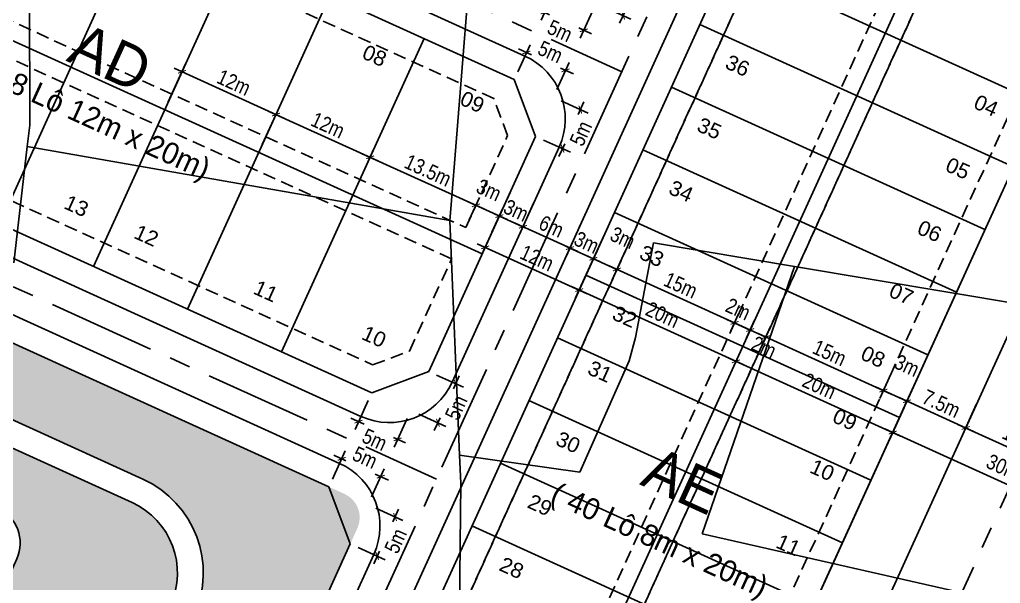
# Model space of a CAD drawing. Extents: x 597165 to 598689, y 1181586 to 1183364.
# Drawn here: x 597571.5 to 597685.4, y 1182983.7 to 1183049.2 of the extents above; entities that cross this region are included whole.
import ezdxf
from ezdxf.enums import TextEntityAlignment as Align

# ---------------------------------------------------------------- set-up
doc = ezdxf.new("R2010")
doc.units = 0
doc.header["$MEASUREMENT"] = 0
doc.linetypes.add('CENTER', pattern=[2, 1.25, -0.25, 0.25, -0.25])
doc.linetypes.add('DASHED', pattern=[0.75, 0.5, -0.25])
doc.layers.get('0').update_dxf_attribs({"linetype": 'CONTINUOUS'})
doc.layers.get('DEFPOINTS').update_dxf_attribs({"color": 8, "linetype": 'CONTINUOUS'})
for name, color, linetype in [('CGXD', 3, 'CONTINUOUS'), ('DIM-T', 7, 'CONTINUOUS'), ('DTEXT', 7, 'CONTINUOUS'), ('DTEXT-TENLO', 4, 'CONTINUOUS'), ('HA-CAY-XANH-KO', 3, 'CONTINUOUS'), ('NEN-HT', 8, 'CONTINUOUS'), ('NET-02', 2, 'CONTINUOUS'), ('NET-LENGOAI', 4, 'CONTINUOUS'), ('NET-LETRONG', 5, 'CONTINUOUS'), ('NET-PLO', 2, 'CONTINUOUS'), ('NET-TIM', 2, 'CENTER'), ('TEXT-SOLO', 7, 'CONTINUOUS')]:
    doc.layers.add(name, color=color, linetype=linetype)
doc.styles.add('AVO', font='VHELVEN.TTF')
doc.styles.add('VHEL-C-R', font='VHELVCN.TTF')
doc.styles.add('VHEL-R', font='VHELVEN.TTF')
doc.styles.add('VTIMES-R', font='VAPTIMN.TTF')
doc.dimstyles.new('TL1000', dxfattribs={"dimscale": 0, "dimtxt": 2, "dimasz": 0.7, "dimexe": 1, "dimexo": 1, "dimgap": 0.5, "dimtad": 1, "dimdec": 1, "dimzin": 12, "dimtxsty": 'VHEL-C-R', "dimblk1": 'ARCHTICK', "dimblk2": 'ARCHTICK', "dimsah": 1, "dimcen": -0.09, "dimdle": 1, "dimclrd": 256, "dimclre": 256, "dimclrt": 256, "dimazin": 3, "dimtfac": 0.005, "dimtdec": 1, "dimtix": 1, "dimtmove": 0, "dimatfit": 3, "dimtolj": 1, "dimtzin": 0})

# ---------------------------------------------------------------- blocks, each defined once
blk = doc.blocks.new('_ARCHTICK')
at = {"color": 0, "linetype": 'BYBLOCK', "const_width": 0.15}
blk.add_lwpolyline([(-0.5, -0.5), (0.5, 0.5)], dxfattribs=at)
blk = doc.blocks.new('*D996')
at = {"linetype": 'BYBLOCK'}
for p, q in [((597588.74, 1183039.63), (597590.74, 1183044.04)), ((597589.42, 1183043.54), (597602.16, 1183037.75)), ((597599.66, 1183034.66), (597601.67, 1183039.07))]:
    blk.add_line(p, q, dxfattribs=at)
at = {"layer": 'DEFPOINTS', "color": 0, "linetype": 'BYBLOCK'}
for p in [(597588.32, 1183038.72), (597601.25, 1183038.16), (597599.25, 1183033.75)]:
    blk.add_point(p, dxfattribs=at)
at = {"linetype": 'BYBLOCK', "xscale": 0.7, "yscale": 0.7, "zscale": 0.7}
for p, rotation in [((597590.33, 1183043.13), 155.5524836852323), ((597601.25, 1183038.16), 335.5524836852323)]:
    blk.add_blockref('_ARCHTICK', p, dxfattribs=dict(at, rotation=rotation))
at = {"linetype": 'BYBLOCK', "insert": (597596.36, 1183041.89), "char_height": 1.75, "attachment_point": 5, "rotation": 335.5525, "style": 'VHEL-C-R'}
blk.add_mtext('\\A1;12m', dxfattribs=at)
blk = doc.blocks.new('*D995')
at = {"linetype": 'BYBLOCK'}
for p, q in [((597611.27, 1183033.61), (597625.38, 1183027.19)), ((597611.41, 1183031.51), (597612.59, 1183034.1)), ((597623.7, 1183025.93), (597624.88, 1183028.52))]:
    blk.add_line(p, q, dxfattribs=at)
at = {"layer": 'DEFPOINTS', "color": 0, "linetype": 'BYBLOCK'}
for p in [(597611, 1183030.6), (597624.47, 1183027.61), (597623.29, 1183025.02)]:
    blk.add_point(p, dxfattribs=at)
at = {"linetype": 'BYBLOCK', "xscale": 0.7, "yscale": 0.7, "zscale": 0.7}
for p, rotation in [((597612.18, 1183033.19), 155.5524836852323), ((597624.47, 1183027.61), 335.5524836852323)]:
    blk.add_blockref('_ARCHTICK', p, dxfattribs=dict(at, rotation=rotation))
at = {"linetype": 'BYBLOCK', "insert": (597618.9, 1183031.67), "char_height": 1.75, "attachment_point": 5, "rotation": 335.5525, "style": 'VHEL-C-R'}
blk.add_mtext('\\A1;13.5m', dxfattribs=at)
blk = doc.blocks.new('*D994')
at = {"linetype": 'BYBLOCK'}
for p, q in [((597623.56, 1183028.02), (597628.11, 1183025.95)), ((597623.7, 1183025.93), (597624.88, 1183028.52)), ((597626.34, 1183024.48), (597627.61, 1183027.27))]:
    blk.add_line(p, q, dxfattribs=at)
at = {"layer": 'DEFPOINTS', "color": 0, "linetype": 'BYBLOCK'}
for p in [(597627.2, 1183026.36), (597623.29, 1183025.02), (597625.93, 1183023.57)]:
    blk.add_point(p, dxfattribs=at)
at = {"linetype": 'BYBLOCK', "xscale": 0.7, "yscale": 0.7, "zscale": 0.7}
for p, rotation in [((597624.47, 1183027.61), 155.5524836852323), ((597627.2, 1183026.36), 335.5524836852323)]:
    blk.add_blockref('_ARCHTICK', p, dxfattribs=dict(at, rotation=rotation))
at = {"linetype": 'BYBLOCK', "insert": (597625.98, 1183029.38), "char_height": 1.75, "attachment_point": 5, "rotation": 335.5525, "style": 'VHEL-C-R'}
blk.add_mtext('\\A1;3m', dxfattribs=at)
blk = doc.blocks.new('*D986')
at = {"linetype": 'BYBLOCK'}
for p, q in [((597638.54, 1183022.31), (597637.71, 1183020.49)), ((597637.21, 1183021.81), (597640.85, 1183020.16)), ((597641.27, 1183021.07), (597640.44, 1183019.25))]:
    blk.add_line(p, q, dxfattribs=at)
at = {"layer": 'DEFPOINTS', "color": 0, "linetype": 'BYBLOCK'}
for p in [(597638.95, 1183023.22), (597641.68, 1183021.98), (597640.85, 1183020.16)]:
    blk.add_point(p, dxfattribs=at)
at = {"linetype": 'BYBLOCK', "xscale": 0.7, "yscale": 0.7, "zscale": 0.7}
for p, rotation in [((597638.12, 1183021.4), 155.5524836806677), ((597640.85, 1183020.16), 335.5524836806677)]:
    blk.add_blockref('_ARCHTICK', p, dxfattribs=dict(at, rotation=rotation))
at = {"linetype": 'BYBLOCK', "insert": (597641.52, 1183023.83), "char_height": 1.75, "attachment_point": 5, "rotation": 335.5525, "style": 'VHEL-C-R'}
blk.add_mtext('\\A1;3m', dxfattribs=at)
blk = doc.blocks.new('*D985')
at = {"linetype": 'BYBLOCK'}
for p, q in [((597641.27, 1183021.07), (597640.44, 1183019.25)), ((597639.94, 1183020.57), (597655.42, 1183013.53)), ((597654.99, 1183015.01), (597654.09, 1183013.04))]:
    blk.add_line(p, q, dxfattribs=at)
at = {"layer": 'DEFPOINTS', "color": 0, "linetype": 'BYBLOCK'}
for p in [(597641.68, 1183021.98), (597655.41, 1183015.92), (597654.51, 1183013.95)]:
    blk.add_point(p, dxfattribs=at)
at = {"linetype": 'BYBLOCK', "xscale": 0.7, "yscale": 0.7, "zscale": 0.7}
for p, rotation in [((597640.85, 1183020.16), 155.5524836806677), ((597654.51, 1183013.95), 335.5524836806677)]:
    blk.add_blockref('_ARCHTICK', p, dxfattribs=dict(at, rotation=rotation))
at = {"linetype": 'BYBLOCK', "insert": (597648.26, 1183018.32), "char_height": 1.75, "attachment_point": 5, "rotation": 335.5525, "style": 'VHEL-C-R'}
blk.add_mtext('\\A1;15m', dxfattribs=at)
blk = doc.blocks.new('*D984')
at = {"linetype": 'BYBLOCK'}
for p, q in [((597653.6, 1183014.36), (597656.33, 1183013.12)), ((597654.99, 1183015.01), (597654.09, 1183013.04)), ((597656.84, 1183014.25), (597655.91, 1183012.21))]:
    blk.add_line(p, q, dxfattribs=at)
at = {"layer": 'DEFPOINTS', "color": 0, "linetype": 'BYBLOCK'}
for p in [(597655.41, 1183015.92), (597657.26, 1183015.16), (597656.33, 1183013.12)]:
    blk.add_point(p, dxfattribs=at)
at = {"linetype": 'BYBLOCK', "xscale": 0.7, "yscale": 0.7, "zscale": 0.7}
for p, rotation in [((597654.51, 1183013.95), 155.5524836806677), ((597656.33, 1183013.12), 335.5524836806677)]:
    blk.add_blockref('_ARCHTICK', p, dxfattribs=dict(at, rotation=rotation))
at = {"linetype": 'BYBLOCK', "insert": (597654.93, 1183015.56), "char_height": 1.75, "attachment_point": 5, "rotation": 335.5525, "style": 'VHEL-C-R'}
blk.add_mtext('\\A1;2m', dxfattribs=at)
blk = doc.blocks.new('*D983')
at = {"linetype": 'BYBLOCK'}
for p, q in [((597656.84, 1183014.25), (597655.91, 1183012.21)), ((597655.42, 1183013.53), (597658.15, 1183012.29)), ((597658.71, 1183013.53), (597657.74, 1183011.38))]:
    blk.add_line(p, q, dxfattribs=at)
at = {"layer": 'DEFPOINTS', "color": 0, "linetype": 'BYBLOCK'}
for p in [(597657.26, 1183015.16), (597659.13, 1183014.44), (597658.15, 1183012.29)]:
    blk.add_point(p, dxfattribs=at)
at = {"linetype": 'BYBLOCK', "xscale": 0.7, "yscale": 0.7, "zscale": 0.7}
for p, rotation in [((597656.33, 1183013.12), 155.5524836806677), ((597658.15, 1183012.29), 335.5524836806677)]:
    blk.add_blockref('_ARCHTICK', p, dxfattribs=dict(at, rotation=rotation))
at = {"linetype": 'BYBLOCK', "insert": (597657.93, 1183011.13), "char_height": 1.75, "attachment_point": 5, "rotation": 335.5525, "style": 'VHEL-C-R'}
blk.add_mtext('\\A1;2m', dxfattribs=at)
blk = doc.blocks.new('*D982')
at = {"linetype": 'BYBLOCK'}
for p, q in [((597658.71, 1183013.53), (597657.74, 1183011.38)), ((597657.24, 1183012.71), (597672.71, 1183005.67)), ((597672.67, 1183008), (597671.39, 1183005.17))]:
    blk.add_line(p, q, dxfattribs=at)
at = {"layer": 'DEFPOINTS', "color": 0, "linetype": 'BYBLOCK'}
for p in [(597659.13, 1183014.44), (597673.09, 1183008.91), (597671.8, 1183006.08)]:
    blk.add_point(p, dxfattribs=at)
at = {"linetype": 'BYBLOCK', "xscale": 0.7, "yscale": 0.7, "zscale": 0.7}
for p, rotation in [((597658.15, 1183012.29), 155.5524836806677), ((597671.8, 1183006.08), 335.5524836806677)]:
    blk.add_blockref('_ARCHTICK', p, dxfattribs=dict(at, rotation=rotation))
at = {"linetype": 'BYBLOCK', "insert": (597665.55, 1183010.46), "char_height": 1.75, "attachment_point": 5, "rotation": 335.5525, "style": 'VHEL-C-R'}
blk.add_mtext('\\A1;15m', dxfattribs=at)
blk = doc.blocks.new('*D981')
at = {"linetype": 'BYBLOCK'}
for p, q in [((597672.67, 1183008), (597671.39, 1183005.17)), ((597670.89, 1183006.5), (597674.54, 1183004.84)), ((597675.19, 1183006.29), (597674.12, 1183003.93))]:
    blk.add_line(p, q, dxfattribs=at)
at = {"layer": 'DEFPOINTS', "color": 0, "linetype": 'BYBLOCK'}
for p in [(597673.09, 1183008.91), (597675.61, 1183007.2), (597674.54, 1183004.84)]:
    blk.add_point(p, dxfattribs=at)
at = {"linetype": 'BYBLOCK', "xscale": 0.7, "yscale": 0.7, "zscale": 0.7}
for p, rotation in [((597671.8, 1183006.08), 155.5524836806677), ((597674.54, 1183004.84), 335.5524836806677)]:
    blk.add_blockref('_ARCHTICK', p, dxfattribs=dict(at, rotation=rotation))
at = {"linetype": 'BYBLOCK', "insert": (597674.54, 1183008.98), "char_height": 1.75, "attachment_point": 5, "rotation": 335.5525, "style": 'VHEL-C-R'}
blk.add_mtext('\\A1;3m', dxfattribs=at)
blk = doc.blocks.new('*D917')
at = {"linetype": 'BYBLOCK'}
for p, q in [((597574.06, 1183068.27), (597564.96, 1183048.24)), ((597571.98, 1183068.11), (597574.56, 1183066.94)), ((597563.71, 1183049.91), (597566.28, 1183048.74))]:
    blk.add_line(p, q, dxfattribs=at)
at = {"layer": 'DEFPOINTS', "color": 0, "linetype": 'BYBLOCK'}
for p in [(597571.07, 1183068.53), (597562.8, 1183050.32), (597565.37, 1183049.15)]:
    blk.add_point(p, dxfattribs=at)
at = {"linetype": 'BYBLOCK', "xscale": 0.7, "yscale": 0.7, "zscale": 0.7}
for p, rotation in [((597573.65, 1183067.36), 65.55248368674988), ((597565.37, 1183049.15), 245.5524836867499)]:
    blk.add_blockref('_ARCHTICK', p, dxfattribs=dict(at, rotation=rotation))
at = {"linetype": 'BYBLOCK', "insert": (597568.24, 1183058.83), "char_height": 1.75, "attachment_point": 5, "rotation": 65.5525, "style": 'VHEL-C-R'}
blk.add_mtext('\\A1;20m', dxfattribs=at)
blk = doc.blocks.new('*D912')
at = {"linetype": 'BYBLOCK'}
for p, q in [((597636.92, 1183018.75), (597636.05, 1183016.85)), ((597635.56, 1183018.17), (597655.58, 1183009.07)), ((597655.13, 1183010.47), (597654.26, 1183008.57))]:
    blk.add_line(p, q, dxfattribs=at)
at = {"layer": 'DEFPOINTS', "color": 0, "linetype": 'BYBLOCK'}
for p in [(597637.33, 1183019.66), (597655.54, 1183011.38), (597654.67, 1183009.48)]:
    blk.add_point(p, dxfattribs=at)
at = {"linetype": 'BYBLOCK', "xscale": 0.7, "yscale": 0.7, "zscale": 0.7}
for p, rotation in [((597636.47, 1183017.76), 155.5524836815152), ((597654.67, 1183009.48), 335.5524836815152)]:
    blk.add_blockref('_ARCHTICK', p, dxfattribs=dict(at, rotation=rotation))
at = {"linetype": 'BYBLOCK', "insert": (597646.15, 1183014.89), "char_height": 1.75, "attachment_point": 5, "rotation": 335.5525, "style": 'VHEL-C-R'}
blk.add_mtext('\\A1;20m', dxfattribs=at)
blk = doc.blocks.new('*D911')
at = {"linetype": 'BYBLOCK'}
for p, q in [((597653.76, 1183009.89), (597673.79, 1183000.79)), ((597655.13, 1183010.47), (597654.26, 1183008.57)), ((597674.2, 1183004.1), (597672.47, 1183000.29))]:
    blk.add_line(p, q, dxfattribs=at)
at = {"layer": 'DEFPOINTS', "color": 0, "linetype": 'BYBLOCK'}
for p in [(597655.54, 1183011.38), (597674.61, 1183005.01), (597672.88, 1183001.2)]:
    blk.add_point(p, dxfattribs=at)
at = {"linetype": 'BYBLOCK', "xscale": 0.7, "yscale": 0.7, "zscale": 0.7}
for p, rotation in [((597654.67, 1183009.48), 155.5524836815152), ((597672.88, 1183001.2), 335.5524836815152)]:
    blk.add_blockref('_ARCHTICK', p, dxfattribs=dict(at, rotation=rotation))
at = {"linetype": 'BYBLOCK', "insert": (597664.35, 1183006.61), "char_height": 1.75, "attachment_point": 5, "rotation": 335.5525, "style": 'VHEL-C-R'}
blk.add_mtext('\\A1;20m', dxfattribs=at)
blk = doc.blocks.new('*D842')
at = {"linetype": 'BYBLOCK'}
for p, q in [((597628.44, 1183029.09), (597626.78, 1183025.45)), ((597631.17, 1183027.85), (597629.52, 1183024.21)), ((597627.2, 1183026.36), (597626.56, 1183026.65)), ((597627.2, 1183026.36), (597629.93, 1183025.12)), ((597629.93, 1183025.12), (597630.57, 1183024.83))]:
    blk.add_line(p, q, dxfattribs=at)
at = {"layer": 'DEFPOINTS', "color": 0, "linetype": 'BYBLOCK'}
for p in [(597628.85, 1183030.01), (597631.58, 1183028.76), (597629.93, 1183025.12)]:
    blk.add_point(p, dxfattribs=at)
at = {"linetype": 'BYBLOCK', "xscale": 0.7, "yscale": 0.7, "zscale": 0.7}
for p, rotation in [((597627.2, 1183026.36), 335.5524836803104), ((597629.93, 1183025.12), 155.5524836803104)]:
    blk.add_blockref('_ARCHTICK', p, dxfattribs=dict(at, rotation=rotation))
at = {"linetype": 'BYBLOCK', "insert": (597629.14, 1183027.01), "char_height": 1.75, "attachment_point": 5, "rotation": 335.5525, "style": 'VHEL-C-R'}
blk.add_mtext('\\A1;3m', dxfattribs=at)
blk = doc.blocks.new('*D841')
at = {"linetype": 'BYBLOCK'}
for p, q in [((597629.02, 1183025.54), (597636.3, 1183022.23)), ((597636.63, 1183025.37), (597634.98, 1183021.73))]:
    blk.add_line(p, q, dxfattribs=at)
at = {"layer": 'DEFPOINTS', "color": 0, "linetype": 'BYBLOCK'}
for p in [(597631.58, 1183028.76), (597637.05, 1183026.28), (597635.39, 1183022.64)]:
    blk.add_point(p, dxfattribs=at)
at = {"linetype": 'BYBLOCK', "xscale": 0.7, "yscale": 0.7, "zscale": 0.7}
for p, rotation in [((597629.93, 1183025.12), 155.5524836803104), ((597635.39, 1183022.64), 335.5524836803104)]:
    blk.add_blockref('_ARCHTICK', p, dxfattribs=dict(at, rotation=rotation))
at = {"linetype": 'BYBLOCK', "insert": (597633.24, 1183025.15), "char_height": 1.75, "attachment_point": 5, "rotation": 335.5525, "style": 'VHEL-C-R'}
blk.add_mtext('\\A1;6m', dxfattribs=at)
blk = doc.blocks.new('*D840')
at = {"linetype": 'BYBLOCK'}
for p, q in [((597639.36, 1183024.13), (597637.71, 1183020.49)), ((597635.39, 1183022.64), (597634.75, 1183022.93)), ((597635.39, 1183022.64), (597638.12, 1183021.4)), ((597638.12, 1183021.4), (597638.76, 1183021.11))]:
    blk.add_line(p, q, dxfattribs=at)
at = {"layer": 'DEFPOINTS', "color": 0, "linetype": 'BYBLOCK'}
for p in [(597637.05, 1183026.28), (597639.78, 1183025.04), (597638.12, 1183021.4)]:
    blk.add_point(p, dxfattribs=at)
at = {"linetype": 'BYBLOCK', "xscale": 0.7, "yscale": 0.7, "zscale": 0.7}
for p, rotation in [((597635.39, 1183022.64), 335.5524836803104), ((597638.12, 1183021.4), 155.5524836803104)]:
    blk.add_blockref('_ARCHTICK', p, dxfattribs=dict(at, rotation=rotation))
at = {"linetype": 'BYBLOCK', "insert": (597637.33, 1183023.29), "char_height": 1.75, "attachment_point": 5, "rotation": 335.5525, "style": 'VHEL-C-R'}
blk.add_mtext('\\A1;3m', dxfattribs=at)
blk = doc.blocks.new('*D839')
at = {"linetype": 'BYBLOCK'}
for p, q in [((597628.44, 1183029.09), (597625.13, 1183021.81)), ((597639.36, 1183024.13), (597636.05, 1183016.85)), ((597624.63, 1183023.14), (597637.38, 1183017.34))]:
    blk.add_line(p, q, dxfattribs=at)
at = {"layer": 'DEFPOINTS', "color": 0, "linetype": 'BYBLOCK'}
for p in [(597628.85, 1183030.01), (597639.78, 1183025.04), (597636.47, 1183017.76)]:
    blk.add_point(p, dxfattribs=at)
at = {"linetype": 'BYBLOCK', "xscale": 0.7, "yscale": 0.7, "zscale": 0.7}
for p, rotation in [((597625.54, 1183022.72), 155.5524836834383), ((597636.47, 1183017.76), 335.5524836834383)]:
    blk.add_blockref('_ARCHTICK', p, dxfattribs=dict(at, rotation=rotation))
at = {"linetype": 'BYBLOCK', "insert": (597631.57, 1183021.49), "char_height": 1.75, "attachment_point": 5, "rotation": 335.5525, "style": 'VHEL-C-R'}
blk.add_mtext('\\A1;12m', dxfattribs=at)
blk = doc.blocks.new('*D838')
at = {"linetype": 'BYBLOCK'}
for p, q in [((597675.78, 1183007.57), (597674.12, 1183003.93)), ((597673.63, 1183005.26), (597682.27, 1183001.33)), ((597682.6, 1183004.47), (597680.95, 1183000.83))]:
    blk.add_line(p, q, dxfattribs=at)
at = {"layer": 'DEFPOINTS', "color": 0, "linetype": 'BYBLOCK'}
for p in [(597676.19, 1183008.48), (597683.02, 1183005.38), (597681.36, 1183001.74)]:
    blk.add_point(p, dxfattribs=at)
at = {"linetype": 'BYBLOCK', "xscale": 0.7, "yscale": 0.7, "zscale": 0.7}
for p, rotation in [((597674.54, 1183004.84), 155.5524836848734), ((597681.36, 1183001.74), 335.5524836848734)]:
    blk.add_blockref('_ARCHTICK', p, dxfattribs=dict(at, rotation=rotation))
at = {"linetype": 'BYBLOCK', "insert": (597678.53, 1183004.56), "char_height": 1.75, "attachment_point": 5, "rotation": 335.5525, "style": 'VHEL-C-R'}
blk.add_mtext('\\A1;7.5m', dxfattribs=at)
blk = doc.blocks.new('*D837')
at = {"linetype": 'BYBLOCK'}
for p, q in [((597680.45, 1183002.15), (597695.93, 1182995.12)), ((597696.26, 1182998.26), (597694.6, 1182994.62))]:
    blk.add_line(p, q, dxfattribs=at)
at = {"layer": 'DEFPOINTS', "color": 0, "linetype": 'BYBLOCK'}
for p in [(597683.02, 1183005.38), (597696.67, 1182999.17), (597695.02, 1182995.53)]:
    blk.add_point(p, dxfattribs=at)
at = {"linetype": 'BYBLOCK', "xscale": 0.7, "yscale": 0.7, "zscale": 0.7}
for p, rotation in [((597681.36, 1183001.74), 155.5524836848734), ((597695.02, 1182995.53), 335.5524836848734)]:
    blk.add_blockref('_ARCHTICK', p, dxfattribs=dict(at, rotation=rotation))
at = {"linetype": 'BYBLOCK', "insert": (597687.58, 1183000.56), "char_height": 1.75, "attachment_point": 5, "rotation": 335.5525, "style": 'VHEL-C-R'}
blk.add_mtext('\\A1;15m', dxfattribs=at)
blk = doc.blocks.new('*D835')
at = {"linetype": 'BYBLOCK'}
for p, q in [((597675.78, 1183007.57), (597672.47, 1183000.29)), ((597671.97, 1183001.62), (597701.1, 1182988.37)), ((597703.09, 1182995.16), (597699.78, 1182987.88))]:
    blk.add_line(p, q, dxfattribs=at)
at = {"layer": 'DEFPOINTS', "color": 0, "linetype": 'BYBLOCK'}
for p in [(597676.19, 1183008.48), (597703.5, 1182996.07), (597700.19, 1182988.79)]:
    blk.add_point(p, dxfattribs=at)
at = {"linetype": 'BYBLOCK', "xscale": 0.7, "yscale": 0.7, "zscale": 0.7}
for p, rotation in [((597672.88, 1183001.2), 155.552483683843), ((597700.19, 1182988.79), 335.552483683843)]:
    blk.add_blockref('_ARCHTICK', p, dxfattribs=dict(at, rotation=rotation))
at = {"linetype": 'BYBLOCK', "insert": (597685.72, 1182997.18), "char_height": 1.75, "attachment_point": 5, "rotation": 335.5525, "style": 'VHEL-C-R'}
blk.add_mtext('\\A1;30m', dxfattribs=at)
blk = doc.blocks.new('*D659')
at = {"linetype": 'BYBLOCK'}
for p, q in [((597486.2, 1182998.93), (597484.55, 1182995.29)), ((597484.05, 1182996.61), (597592.38, 1182947.37)), ((597592.71, 1182950.51), (597591.06, 1182946.87))]:
    blk.add_line(p, q, dxfattribs=at)
at = {"layer": 'DEFPOINTS', "color": 0, "linetype": 'BYBLOCK'}
for p in [(597486.62, 1182999.84), (597593.13, 1182951.42), (597591.47, 1182947.78)]:
    blk.add_point(p, dxfattribs=at)
at = {"linetype": 'BYBLOCK', "xscale": 0.7, "yscale": 0.7, "zscale": 0.7}
for p, rotation in [((597484.96, 1182996.2), 155.552483684731), ((597591.47, 1182947.78), 335.552483684731)]:
    blk.add_blockref('_ARCHTICK', p, dxfattribs=dict(at, rotation=rotation))
at = {"linetype": 'BYBLOCK', "insert": (597538.79, 1182973.24), "char_height": 1.75, "attachment_point": 5, "rotation": 335.5525, "style": 'VHEL-C-R'}
blk.add_mtext('\\A1;117m', dxfattribs=at)
blk = doc.blocks.new('*D643')
at = {"linetype": 'BYBLOCK'}
for p, q in [((597641.41, 1183055.22), (597644.55, 1183053.8)), ((597644.05, 1183055.12), (597643.38, 1183053.64)), ((597639.35, 1183050.68), (597642.48, 1183049.26)), ((597641.16, 1183048.76), (597641.84, 1183050.24))]:
    blk.add_line(p, q, dxfattribs=at)
at = {"layer": 'DEFPOINTS', "color": 0, "linetype": 'BYBLOCK'}
for p in [(597640.5, 1183055.63), (597638.44, 1183051.1), (597641.57, 1183049.67)]:
    blk.add_point(p, dxfattribs=at)
at = {"linetype": 'BYBLOCK', "xscale": 0.7, "yscale": 0.7, "zscale": 0.7}
for p, rotation in [((597643.64, 1183054.21), 65.55248368493525), ((597641.57, 1183049.67), 245.5524836849353)]:
    blk.add_blockref('_ARCHTICK', p, dxfattribs=dict(at, rotation=rotation))
at = {"linetype": 'BYBLOCK', "insert": (597643.71, 1183051.44), "char_height": 1.75, "attachment_point": 5, "rotation": 65.5525, "style": 'VHEL-C-R'}
blk.add_mtext('\\A1;5m', dxfattribs=at)
blk = doc.blocks.new('*D642')
at = {"linetype": 'BYBLOCK'}
for p, q in [((597633.47, 1183052.24), (597632.05, 1183049.11)), ((597631.55, 1183050.43), (597633.03, 1183049.76)), ((597638.01, 1183050.18), (597636.58, 1183047.04)), ((597637.91, 1183047.54), (597636.42, 1183048.22))]:
    blk.add_line(p, q, dxfattribs=at)
at = {"layer": 'DEFPOINTS', "color": 0, "linetype": 'BYBLOCK'}
for p in [(597633.88, 1183053.15), (597638.42, 1183051.09), (597632.46, 1183050.02)]:
    blk.add_point(p, dxfattribs=at)
at = {"linetype": 'BYBLOCK', "xscale": 0.7, "yscale": 0.7, "zscale": 0.7}
for p, rotation in [((597632.46, 1183050.02), 155.5524836841455), ((597637, 1183047.95), 335.5524836841455)]:
    blk.add_blockref('_ARCHTICK', p, dxfattribs=dict(at, rotation=rotation))
at = {"linetype": 'BYBLOCK', "insert": (597634.23, 1183047.88), "char_height": 1.75, "attachment_point": 5, "rotation": 335.5525, "style": 'VHEL-C-R'}
blk.add_mtext('\\A1;5m', dxfattribs=at)
blk = doc.blocks.new('*D631')
at = {"linetype": 'BYBLOCK'}
for p, q in [((597634.38, 1183039.74), (597637.51, 1183038.31)), ((597637.01, 1183039.64), (597636.34, 1183038.15)), ((597632.31, 1183035.2), (597635.45, 1183033.77)), ((597634.12, 1183033.28), (597634.8, 1183034.76))]:
    blk.add_line(p, q, dxfattribs=at)
at = {"layer": 'DEFPOINTS', "color": 0, "linetype": 'BYBLOCK'}
for p in [(597633.47, 1183040.15), (597636.6, 1183038.73), (597631.4, 1183035.61)]:
    blk.add_point(p, dxfattribs=at)
at = {"linetype": 'BYBLOCK', "xscale": 0.7, "yscale": 0.7, "zscale": 0.7}
for p, rotation in [((597636.6, 1183038.73), 65.55248368615341), ((597634.54, 1183034.19), 245.5524836861535)]:
    blk.add_blockref('_ARCHTICK', p, dxfattribs=dict(at, rotation=rotation))
at = {"linetype": 'BYBLOCK', "insert": (597636.67, 1183035.96), "char_height": 1.75, "attachment_point": 5, "rotation": 65.5525, "style": 'VHEL-C-R'}
blk.add_mtext('\\A1;5m', dxfattribs=at)
blk = doc.blocks.new('*D630')
at = {"linetype": 'BYBLOCK'}
for p, q in [((597629.33, 1183043.14), (597630.76, 1183046.28)), ((597629.43, 1183045.78), (597630.92, 1183045.11)), ((597633.87, 1183041.08), (597635.3, 1183044.21)), ((597635.79, 1183042.89), (597634.31, 1183043.56))]:
    blk.add_line(p, q, dxfattribs=at)
at = {"layer": 'DEFPOINTS', "color": 0, "linetype": 'BYBLOCK'}
for p in [(597630.34, 1183045.37), (597628.92, 1183042.23), (597633.46, 1183040.17)]:
    blk.add_point(p, dxfattribs=at)
at = {"linetype": 'BYBLOCK', "xscale": 0.7, "yscale": 0.7, "zscale": 0.7}
for p, rotation in [((597630.34, 1183045.37), 155.5524836811564), ((597634.88, 1183043.3), 335.5524836811563)]:
    blk.add_blockref('_ARCHTICK', p, dxfattribs=dict(at, rotation=rotation))
at = {"linetype": 'BYBLOCK', "insert": (597633.12, 1183045.44), "char_height": 1.75, "attachment_point": 5, "rotation": 335.5525, "style": 'VHEL-C-R'}
blk.add_mtext('\\A1;5m', dxfattribs=at)
blk = doc.blocks.new('*D629')
at = {"linetype": 'BYBLOCK'}
for p, q in [((597619.9, 1183007.89), (597623.03, 1183006.46)), ((597622.53, 1183007.79), (597621.86, 1183006.3)), ((597617.83, 1183003.35), (597620.97, 1183001.92)), ((597619.64, 1183001.43), (597620.32, 1183002.91))]:
    blk.add_line(p, q, dxfattribs=at)
at = {"layer": 'DEFPOINTS', "color": 0, "linetype": 'BYBLOCK'}
for p in [(597618.99, 1183008.3), (597616.92, 1183003.76), (597620.06, 1183002.34)]:
    blk.add_point(p, dxfattribs=at)
at = {"linetype": 'BYBLOCK', "xscale": 0.7, "yscale": 0.7, "zscale": 0.7}
for p, rotation in [((597622.12, 1183006.88), 65.55248368493525), ((597620.06, 1183002.34), 245.5524836849353)]:
    blk.add_blockref('_ARCHTICK', p, dxfattribs=dict(at, rotation=rotation))
at = {"linetype": 'BYBLOCK', "insert": (597622.19, 1183004.1), "char_height": 1.75, "attachment_point": 5, "rotation": 65.5525, "style": 'VHEL-C-R'}
blk.add_mtext('\\A1;5m', dxfattribs=at)
blk = doc.blocks.new('*D628')
at = {"linetype": 'BYBLOCK'}
for p, q in [((597611.95, 1183004.91), (597610.43, 1183001.56)), ((597609.93, 1183002.89), (597611.49, 1183002.18)), ((597616.49, 1183002.84), (597614.97, 1182999.5)), ((597616.29, 1183000), (597614.88, 1183000.64))]:
    blk.add_line(p, q, dxfattribs=at)
at = {"layer": 'DEFPOINTS', "color": 0, "linetype": 'BYBLOCK'}
for p in [(597612.36, 1183005.82), (597616.9, 1183003.75), (597610.84, 1183002.47)]:
    blk.add_point(p, dxfattribs=at)
at = {"linetype": 'BYBLOCK', "xscale": 0.7, "yscale": 0.7, "zscale": 0.7}
for p, rotation in [((597610.84, 1183002.47), 155.5524836884628), ((597615.38, 1183000.41), 335.5524836884628)]:
    blk.add_blockref('_ARCHTICK', p, dxfattribs=dict(at, rotation=rotation))
at = {"linetype": 'BYBLOCK', "insert": (597612.71, 1183000.37), "char_height": 1.75, "attachment_point": 5, "rotation": 335.5525, "style": 'VHEL-C-R'}
blk.add_mtext('\\A1;5m', dxfattribs=at)
blk = doc.blocks.new('*D625')
at = {"linetype": 'BYBLOCK'}
for p, q in [((597612.85, 1182992.4), (597615.99, 1182990.97)), ((597615.49, 1182992.3), (597614.82, 1182990.81)), ((597610.79, 1182987.86), (597613.92, 1182986.43)), ((597612.6, 1182985.94), (597613.27, 1182987.42))]:
    blk.add_line(p, q, dxfattribs=at)
at = {"layer": 'DEFPOINTS', "color": 0, "linetype": 'BYBLOCK'}
for p in [(597611.94, 1182992.81), (597615.08, 1182991.39), (597609.88, 1182988.27)]:
    blk.add_point(p, dxfattribs=at)
at = {"linetype": 'BYBLOCK', "xscale": 0.7, "yscale": 0.7, "zscale": 0.7}
for p, rotation in [((597615.08, 1182991.39), 65.5524836849353), ((597613.01, 1182986.85), 245.5524836849353)]:
    blk.add_blockref('_ARCHTICK', p, dxfattribs=dict(at, rotation=rotation))
at = {"linetype": 'BYBLOCK', "insert": (597615.15, 1182988.61), "char_height": 1.75, "attachment_point": 5, "rotation": 65.5525, "style": 'VHEL-C-R'}
blk.add_mtext('\\A1;5m', dxfattribs=at)
blk = doc.blocks.new('*D624')
at = {"linetype": 'BYBLOCK'}
for p, q in [((597607.81, 1182995.8), (597609.29, 1182999.06)), ((597607.97, 1182998.56), (597609.37, 1182997.92)), ((597612.35, 1182993.74), (597613.83, 1182996.99)), ((597614.33, 1182995.67), (597612.77, 1182996.38))]:
    blk.add_line(p, q, dxfattribs=at)
at = {"layer": 'DEFPOINTS', "color": 0, "linetype": 'BYBLOCK'}
for p in [(597608.88, 1182998.15), (597607.4, 1182994.89), (597611.94, 1182992.83)]:
    blk.add_point(p, dxfattribs=at)
at = {"linetype": 'BYBLOCK', "xscale": 0.7, "yscale": 0.7, "zscale": 0.7}
for p, rotation in [((597608.88, 1182998.15), 155.5524836794955), ((597613.42, 1182996.08), 335.5524836794955)]:
    blk.add_blockref('_ARCHTICK', p, dxfattribs=dict(at, rotation=rotation))
at = {"linetype": 'BYBLOCK', "insert": (597611.59, 1182998.3), "char_height": 1.75, "attachment_point": 5, "rotation": 335.5525, "style": 'VHEL-C-R'}
blk.add_mtext('\\A1;5m', dxfattribs=at)
blk = doc.blocks.new('*D29')
at = {"linetype": 'BYBLOCK'}
blk.add_line((597600.34, 1183038.57), (597613.09, 1183032.78), dxfattribs=at)
at = {"layer": 'DEFPOINTS', "color": 0, "linetype": 'BYBLOCK'}
for p in [(597601.25, 1183038.16), (597612.18, 1183033.19), (597612.18, 1183033.19)]:
    blk.add_point(p, dxfattribs=at)
at = {"linetype": 'BYBLOCK', "xscale": 0.7, "yscale": 0.7, "zscale": 0.7}
for p, rotation in [((597601.25, 1183038.16), 155.5524836841284), ((597612.18, 1183033.19), 335.5524836841283)]:
    blk.add_blockref('_ARCHTICK', p, dxfattribs=dict(at, rotation=rotation))
at = {"linetype": 'BYBLOCK', "insert": (597607.28, 1183036.93), "char_height": 1.75, "attachment_point": 5, "rotation": 335.5525, "style": 'VHEL-C-R'}
blk.add_mtext('\\A1;12m', dxfattribs=at)

msp = doc.modelspace()

# ---------------------------------------------------------------- hatches: boundary and pattern name
at = {"layer": 'HA-CAY-XANH-KO'}
h = msp.add_hatch(dxfattribs=at)
h.set_pattern_fill('AR-SAND', color=256, scale=2, angle=359.765823, style=0)
h.set_pattern_definition([(37.26582263, (0, 0), (-0.11023521, 3.854130278), [0, -3.04, 0, -3.4, 0, -3.25]), (7.26582263, (0, 0), (3.562592942, 5.629778284), [0, -1.64, 0, -2.74, 0, -1.05]), (327.26582263, (-2.46, 0.01), (6.228277961, -0.014137947), [0, -1, 0, -3.6, 0, -4.7]), (317.26582263, (-2.46, 0.01), (6.019377384, 1.73076346), [0, -0.5, 0, -2.36, 0, -2.7])])
h.paths.add_polyline_path([(597524.8883, 1183023.4689), (597551.6873, 1183011.2856, 0.41421356), (597553.0115, 1183011.782), (597555.9638, 1183018.276), (597508.1709, 1183040.0036, 0.41421356), (597504.1983, 1183038.5141), (597492.9206, 1183013.7073), (597503.9008, 1183008.7156, 0.41421356), (597505.225, 1183009.212), (597508.9979, 1183017.5112, -0.41421356)], flags=17)
h.paths.add_polyline_path([(597498.1412, 1182993.6302), (597501.9141, 1183001.9293, 0.41421356), (597501.4176, 1183003.2535), (597490.4375, 1183008.2453), (597479.1598, 1182983.4385, 0.41421356), (597480.6493, 1182979.4659), (597528.4422, 1182957.7383), (597531.3944, 1182964.2322, 0.41421356), (597530.8979, 1182965.5564), (597504.0989, 1182977.7398, -0.41421356)], flags=17)
h.paths.add_polyline_path([(597500.8722, 1182992.3886, 0.41421356), (597505.3405, 1182980.4708), (597532.1395, 1182968.2874, 0.41421356), (597533.4637, 1182968.7839), (597535.5374, 1182973.3453, 0.41421356), (597535.0409, 1182974.6695), (597520.977, 1182981.0633, -0.41421356), (597518.7428, 1182987.0222), (597521.4767, 1182993.0358, 0.41421356), (597520.9802, 1182994.36), (597505.9693, 1183001.1842, 0.41421356), (597504.6451, 1183000.6877)], flags=17)
h.paths.add_polyline_path([(597523.4634, 1182999.822, 0.41421356), (597524.7876, 1183000.3185), (597527.5215, 1183006.332, -0.41421356), (597533.4804, 1183008.5662), (597547.5443, 1183002.1724, 0.41421356), (597548.8685, 1183002.6689), (597550.9422, 1183007.2303, 0.41421356), (597550.4458, 1183008.5545), (597523.6468, 1183020.7379, 0.41421356), (597511.729, 1183016.2696), (597507.956, 1183007.9705, 0.41421356), (597508.4525, 1183006.6463)], flags=17)
h.paths.add_polyline_path([(597561.4259, 1183015.7928), (597558.4736, 1183009.2989, 0.41421356), (597558.9701, 1183007.9747), (597585.7691, 1182995.7913, -0.41421356), (597591.7269, 1182979.9009), (597587.9539, 1182971.6018, 0.41421356), (597588.4504, 1182970.2776), (597599.4305, 1182965.2858), (597610.7082, 1182990.0926, 0.41421356), (597609.2187, 1182994.0652)], flags=17)
h.paths.add_polyline_path([(597584.5275, 1182993.0603), (597557.7285, 1183005.2437, 0.41421356), (597556.4043, 1183004.7472), (597554.3306, 1183000.1858, 0.41421356), (597554.8271, 1182998.8616), (597568.891, 1182992.4678, -0.41421356), (597571.1252, 1182986.5089), (597568.3913, 1182980.4953, 0.41421356), (597568.8878, 1182979.1711), (597583.8987, 1182972.3469, 0.41421356), (597585.2229, 1182972.8434), (597588.9958, 1182981.1425, 0.41421356)], flags=17)
h.paths.add_polyline_path([(597581.912, 1182965.5606, 0.41421356), (597581.4155, 1182966.8848), (597566.4046, 1182973.7091, 0.41421356), (597565.0804, 1182973.2126), (597562.3466, 1182967.199, -0.41421356), (597556.3877, 1182964.9649), (597542.3237, 1182971.3586, 0.41421356), (597540.9995, 1182970.8622), (597538.9258, 1182966.3008, 0.41421356), (597539.4222, 1182964.9766), (597566.2213, 1182952.7932, 0.41421356), (597578.1391, 1182957.2615)], flags=17)
h.paths.add_polyline_path([(597564.9797, 1182950.0622), (597538.1807, 1182962.2455, 0.41421356), (597536.8565, 1182961.7491), (597533.9042, 1182955.2551), (597581.6971, 1182933.5275, 0.41421356), (597585.6697, 1182935.017), (597596.9474, 1182959.8237), (597585.9672, 1182964.8155, 0.41421356), (597584.643, 1182964.3191), (597580.8701, 1182956.0199, -0.41421356)])

# ---------------------------------------------------------------- linework, layer by layer
at = {"layer": 'CGXD', "linetype": 'DASHED', "ltscale": 3}
for p, q in [((597600.6668, 1182931.761), (597666.0627, 1183075.6082)), ((597612.9799, 1182922.6012), (597681.0598, 1183072.3522)), ((597616.6213, 1182920.9457), (597684.7012, 1183070.6968)), ((597631.6184, 1182917.6897), (597697.0143, 1183061.537))]:
    msp.add_line(p, q, dxfattribs=at)
for points in [[(597531.4019, 1183083.2683), (597527.108, 1183081.6584), (597522.2421, 1183070.9552), (597623.29, 1183025.0168), (597628.1559, 1183035.72), (597626.546, 1183040.0139)], [(597681.0598, 1183072.3522), (597670.3566, 1183077.2181), (597666.0627, 1183075.6082), (597600.6668, 1182931.761), (597602.2767, 1182927.4671), (597612.9799, 1182922.6012)], [(597681.0598, 1183072.3522), (597670.3566, 1183077.2181), (597666.0627, 1183075.6082), (597600.6668, 1182931.761), (597602.2767, 1182927.4671), (597612.9799, 1182922.6012)], [(597697.0143, 1183061.537), (597695.4044, 1183065.8309), (597684.7012, 1183070.6968), (597616.6213, 1182920.9457), (597627.3245, 1182916.0798), (597631.6184, 1182917.6897)], [(597520.5867, 1183067.3138), (597515.7208, 1183056.6106), (597517.3307, 1183052.3167), (597612.4747, 1183009.0623), (597616.7686, 1183010.6722), (597621.6345, 1183021.3754)]]:
    msp.add_lwpolyline(points, close=True, dxfattribs=at)
at = {"layer": 'NEN-HT', "linetype": 'CONTINUOUS'}
for p, q in [((597624.2, 1183060.4), (597621.57, 1183027.2)), ((597572.62, 1183052.42), (597572.65, 1183036.92)), ((597572.65, 1183036.92), (597572.36, 1183034.44)), ((597572.36, 1183034.44), (597570.78, 1183020.94)), ((597580.09, 1183033.09), (597572.36, 1183034.44)), ((597621.46, 1183025.85), (597580.09, 1183033.09)), ((597621.57, 1183027.2), (597621.46, 1183025.85)), ((597621.46, 1183025.85), (597622.58, 1182998.56)), ((597645.09, 1183023.25), (597643, 1183012.26)), ((597661.46, 1183020.5), (597645.09, 1183023.25)), ((597661.46, 1183020.5), (597650.76, 1182989.44)), ((597694.18, 1183015), (597661.46, 1183020.5)), ((597643, 1183012.26), (597642.28, 1183009.53)), ((597642.28, 1183009.53), (597636.56, 1182996.58)), ((597622.58, 1182998.56), (597622.71, 1182995.32)), ((597636.56, 1182996.58), (597622.58, 1182998.56)), ((597622.71, 1182995.32), (597622.38, 1182965.2)), ((597650.76, 1182989.44), (597696.42, 1182979.09))]:
    msp.add_line(p, q, dxfattribs=at)
at = {"layer": 'NET-02'}
msp.add_lwpolyline([(597561.4259, 1183015.7928), (597558.4736, 1183009.2989, 0.41421356), (597558.9701, 1183007.9747), (597585.7691, 1182995.7913, -0.41421356), (597591.7269, 1182979.9009)], format="xyb", dxfattribs=at)
msp.add_lwpolyline([(597588.9958, 1182981.1425), (597585.2229, 1182972.8434, -0.41421356), (597583.8987, 1182972.3469), (597568.8878, 1182979.1711, -0.41421356), (597568.3913, 1182980.4953), (597571.1252, 1182986.5089, 0.41421356), (597568.891, 1182992.4678), (597554.8271, 1182998.8616, -0.41421356), (597554.3306, 1183000.1858), (597556.4043, 1183004.7472, -0.41421356), (597557.7285, 1183005.2437), (597584.5275, 1182993.0603, -0.41421356)], format="xyb", close=True, dxfattribs=at)
at = {"layer": 'NET-LENGOAI', "ltscale": 20}
for p, q in [((597532.7539, 1183089.2446), (597630.1603, 1183044.9616)), ((597594.6905, 1182933.1129), (597661.1149, 1183079.2226)), ((597642.3181, 1182915.8544), (597705.4317, 1183054.6813)), ((597513.7163, 1183047.3689), (597611.1228, 1183003.086)), ((597511.2332, 1183041.9069), (597608.6396, 1182997.6239)), ((597621.7164, 1183007.0578), (597634.1322, 1183034.368)), ((597589.2284, 1182935.5961), (597612.6115, 1182987.0303))]:
    msp.add_line(p, q, dxfattribs=at)
for centre, start, end in [((597626.8495, 1183037.6789), 335.552484, 65.552484), ((597614.4337, 1183010.3687), 245.552484, 335.552484), ((597605.3288, 1182990.3412), 335.552484, 65.552484)]:
    msp.add_arc(centre, 8, start, end, dxfattribs=at)
at = {"layer": 'NET-LETRONG'}
for p, q in [((597531.5123, 1183086.5136), (597628.9188, 1183042.2306)), ((597597.4215, 1182931.8713), (597663.846, 1183077.981)), ((597633.8351, 1182915.3169), (597700.2596, 1183061.4266)), ((597700.2596, 1183061.4266), (597633.8351, 1182915.3169)), ((597514.9579, 1183050.0999), (597612.3644, 1183005.817)), ((597612.3644, 1183005.817), (597514.9579, 1183050.0999)), ((597631.4012, 1183035.6096), (597628.9188, 1183042.2306)), ((597628.9188, 1183042.2306), (597631.4012, 1183035.6096)), ((597512.7226, 1183037.9343), (597607.3981, 1182994.8929)), ((597607.3981, 1182994.8929), (597512.7226, 1183037.9343)), ((597618.9854, 1183008.2994), (597631.4012, 1183035.6096)), ((597631.4012, 1183035.6096), (597618.9854, 1183008.2994)), ((597612.3644, 1183005.817), (597618.9854, 1183008.2994)), ((597618.9854, 1183008.2994), (597612.3644, 1183005.817)), ((597607.3981, 1182994.8929), (597609.8805, 1182988.2719)), ((597609.8805, 1182988.2719), (597607.3981, 1182994.8929)), ((597609.8805, 1182988.2719), (597585.6697, 1182935.017)), ((597585.6697, 1182935.017), (597609.8805, 1182988.2719))]:
    msp.add_line(p, q, dxfattribs=at)
at = {"layer": 'NET-PLO'}
for p, q in [((597613.559, 1182919.0424), (597684.1221, 1183074.2555)), ((597518.6834, 1183070.3761), (597625.1933, 1183021.9545)), ((597569.1232, 1183025.4753), (597585.6776, 1183061.8889)), ((597580.0473, 1183020.509), (597596.6017, 1183056.9226)), ((597653.8099, 1183055.9052), (597690.2235, 1183039.3509)), ((597590.9714, 1183015.5427), (597607.5258, 1183051.9563)), ((597650.499, 1183048.6225), (597686.9126, 1183032.0681)), ((597601.8955, 1183010.5764), (597618.4498, 1183046.99)), ((597647.1881, 1183041.3398), (597683.6017, 1183024.7854)), ((597643.8772, 1183034.0571), (597680.2909, 1183017.5027)), ((597640.5664, 1183026.7743), (597676.98, 1183010.22)), ((597637.2555, 1183019.4916), (597673.6691, 1183002.9372)), ((597633.9446, 1183012.2089), (597670.3582, 1182995.6545)), ((597630.6337, 1183004.9262), (597667.0474, 1182988.3718)), ((597627.3228, 1182997.6434), (597663.7365, 1182981.0891)), ((597624.012, 1182990.3607), (597660.4256, 1182973.8063))]:
    msp.add_line(p, q, dxfattribs=at)
at = {"layer": 'NET-TIM', "ltscale": 10}
for p, q in [((597619.1409, 1182846.7507), (597749.9205, 1183134.4184)), ((597523.9817, 1183096.5281), (597641.4157, 1183043.1402)), ((597587.407, 1182924.3407), (597662.9364, 1183090.4779)), ((597502.461, 1183049.1904), (597619.895, 1182995.8025))]:
    msp.add_line(p, q, dxfattribs=at)

# ---------------------------------------------------------------- texts
at = {"layer": 'DTEXT', "style": 'VHEL-R', "width": 2}
msp.add_text('T     R     Ò     N     H                Q     U     A     N     G                N     G     H     Ò', height=5, rotation=335.552484, dxfattribs=at).set_placement((597783.5322, 1183127.2763), align=Align.CENTER)
at = {"layer": 'DTEXT-TENLO', "style": 'VTIMES-R'}
for s, height, p in [('AD', 5, (597580.9803, 1183042.5186)), ('( 18 Loâ 12m x 20m)', 2.5, (597579.6763, 1183036.533)), ('AE', 5, (597647.4695, 1182993.3547)), ('( 40 Loâ 8m x 20m)', 2.5, (597645.2932, 1182987.5989))]:
    msp.add_text(s, height=height, rotation=335.552484, dxfattribs=at).set_placement(p, align=Align.CENTER)
at = {"layer": 'TEXT-SOLO', "color": 3, "style": 'AVO'}
for s, p in [('08', (597612.3451, 1183044.2032)), ('36', (597654.5202, 1183043.0535)), ('09', (597623.7014, 1183038.8362)), ('04', (597683.3838, 1183038.409)), ('35', (597651.2391, 1183035.7573)), ('05', (597680.1027, 1183031.1128)), ('34', (597647.958, 1183028.4611)), ('13', (597577.7161, 1183026.749)), ('06', (597676.8216, 1183023.8166)), ('12', (597585.8452, 1183023.2986)), ('33', (597644.5502, 1183020.9218)), ('11', (597599.7142, 1183016.8413)), ('07', (597673.5405, 1183016.5204)), ('32', (597641.3958, 1183013.8687)), ('10', (597612.2889, 1183011.5585)), ('08', (597670.2594, 1183009.2242)), ('31', (597638.5367, 1183007.5007)), ('09', (597666.9784, 1183001.928)), ('30', (597634.8337, 1182999.2763)), ('10', (597664.3536, 1182996.0545)), ('29', (597631.5526, 1182991.9801)), ('11', (597660.4162, 1182987.3356)), ('28', (597628.2715, 1182984.6839))]:
    msp.add_text(s, height=1.75, rotation=335.786661, dxfattribs=at).set_placement(p, align=Align.CENTER)

# ---------------------------------------------------------------- dimensions: what is measured, and where the dimension line sits
at = {"layer": 'DIM-T', "color": 1}
for base, p1, p2, angle, override, picture, middle in [((597565.3712, 1183049.1508), (597571.0746, 1183068.5278), (597562.7974, 1183050.3209), 65.552484, {"dimscale": 1, "dimtxt": 1.75, "dimasz": 0.7, "dimdsep": 46, "dimpost": 'm'}, '*D917', (597568.2411, 1183058.831)), ((597624.4669, 1183027.6056), (597611.0004, 1183030.6039), (597623.29, 1183025.0168), 155.552484, {"dimscale": 1, "dimtxt": 1.75, "dimdsep": 46, "dimpost": 'm'}, '*D995', (597618.8989, 1183031.6678)), ((597654.5081, 1183013.9482), (597641.6807, 1183021.9768), (597655.4068, 1183015.925), 155.552484, {"dimscale": 1, "dimtxt": 1.75, "dimdsep": 46, "dimpost": 'm'}, '*D985', (597648.2574, 1183018.3208)), ((597671.8046, 1183006.0849), (597659.1265, 1183014.4417), (597673.087, 1183008.9057), 155.552484, {"dimscale": 1, "dimtxt": 1.75, "dimdsep": 46, "dimpost": 'm'}, '*D982', (597665.5538, 1183010.4575)), ((597672.8802, 1183001.2019), (597655.5391, 1183011.3834), (597674.6124, 1183005.0122), 155.552484, {"dimscale": 1, "dimtxt": 1.75, "dimasz": 0.7, "dimdsep": 46, "dimpost": 'm'}, '*D911', (597664.3536, 1183006.6092))]:
    dim = msp.add_linear_dim(base=base, p1=p1, p2=p2, angle=angle, dimstyle='TL1000', override=override, dxfattribs=at)
    dim.commit()
    dim.dimension.update_dxf_attribs({"geometry": picture, "text_midpoint": middle})
at = {"layer": 'DIM-T'}
for base, p1, p2, angle, override, picture, middle, dimtype in [((597641.5746, 1183049.6715), (597640.5045, 1183055.6337), (597638.4415, 1183051.0959), 245.552484, {"dimscale": 1, "dimtxt": 1.75, "dimpost": 'm'}, '*D643', (597643.7098, 1183051.4387), 161), ((597632.4591, 1183050.018), (597638.4228, 1183051.0877), (597633.8835, 1183053.1513), 155.552484, {"dimscale": 1, "dimtxt": 1.75, "dimpost": 'm'}, '*D642', (597634.2264, 1183047.8814), 161), ((597630.3448, 1183045.3673), (597633.4595, 1183040.1704), (597628.9203, 1183042.234), 155.552484, {"dimscale": 1, "dimtxt": 1.75, "dimpost": 'm'}, '*D630', (597633.1166, 1183045.4402), 161), ((597636.5987, 1183038.7265), (597631.4027, 1183035.613), (597633.4657, 1183040.1508), 65.552484, {"dimscale": 1, "dimtxt": 1.75, "dimpost": 'm'}, '*D631', (597636.6709, 1183035.9558), 161), ((597700.1904, 1182988.7861), (597676.1911, 1183008.4846), (597703.5013, 1182996.0689), 335.552484, {"dimscale": 1, "dimtxt": 1.75, "dimpost": 'm'}, '*D835', (597685.7215, 1182997.1815), 161), ((597620.0554, 1183002.3372), (597618.9854, 1183008.2994), (597616.9224, 1183003.7615), 245.552484, {"dimscale": 1, "dimtxt": 1.75, "dimpost": 'm'}, '*D629', (597622.1906, 1183004.1044), 161), ((597610.8444, 1183002.4737), (597616.9036, 1183003.7533), (597612.3644, 1183005.817), 155.552484, {"dimscale": 1, "dimtxt": 1.75, "dimpost": 'm'}, '*D628', (597612.7073, 1183000.3666), 161), ((597695.0183, 1182995.5314), (597683.0186, 1183005.3807), (597696.6737, 1182999.1728), 335.552484, {"dimscale": 1, "dimtxt": 1.75, "dimpost": 'm', "dimse1": 1}, '*D837', (597687.5786, 1183000.5553), 160), ((597608.8767, 1182998.1454), (597611.9373, 1182992.8293), (597607.3981, 1182994.8929), 155.552484, {"dimscale": 1, "dimtxt": 1.75, "dimpost": 'm'}, '*D624', (597611.5944, 1182998.3027), 161), ((597615.0765, 1182991.3854), (597609.8805, 1182988.2719), (597611.9435, 1182992.8097), 65.552484, {"dimscale": 1, "dimtxt": 1.75, "dimpost": 'm'}, '*D625', (597615.1487, 1182988.6147), 161)]:
    dim = msp.add_linear_dim(base=base, p1=p1, p2=p2, angle=angle, dimstyle='TL1000', override=override, dxfattribs=at)
    dim.commit()
    dim.dimension.update_dxf_attribs({"geometry": picture, "text_midpoint": middle, "dimtype": dimtype})
at = {"layer": 'DIM-T', "color": 1}
for p1, p2, distance, override, picture, middle in [((597588.3245, 1183038.7158), (597599.2486, 1183033.7495), 4.8438, {"dimscale": 1, "dimtxt": 1.75, "dimdsep": 46, "dimpost": 'm'}, '*D996', (597596.3602, 1183041.8938)), ((597637.3323, 1183019.6606), (597655.5391, 1183011.3834), -2.0918, {"dimscale": 1, "dimtxt": 1.75, "dimasz": 0.7, "dimdsep": 46, "dimpost": 'm'}, '*D912', (597646.1468, 1183014.8864))]:
    dim = msp.add_aligned_dim(p1=p1, p2=p2, distance=distance, dimstyle='TL1000', override=override, dxfattribs=at)
    dim.commit()
    dim.dimension.update_dxf_attribs({"geometry": picture, "text_midpoint": middle})
at = {"layer": 'DIM-T'}
for p1, p2, distance, picture, middle in [((597601.2532, 1183038.159), (597612.1773, 1183033.1927), 0, '*D29', (597607.2843, 1183036.9275)), ((597628.8534, 1183030.0053), (597639.7774, 1183025.039), -8, '*D839', (597631.5736, 1183021.4912)), ((597628.8534, 1183030.0053), (597631.5844, 1183028.7638), -4, '*D842', (597629.1402, 1183027.0119)), ((597676.1911, 1183008.4846), (597683.0186, 1183005.3807), -4, '*D838', (597678.5262, 1183004.56)), ((597486.6173, 1182999.8423), (597593.1272, 1182951.4207), -4, '*D659', (597538.7859, 1182973.2418))]:
    dim = msp.add_aligned_dim(p1=p1, p2=p2, distance=distance, dimstyle='TL1000', override={"dimscale": 1, "dimtxt": 1.75, "dimpost": 'm'}, dxfattribs=at)
    dim.commit()
    dim.dimension.update_dxf_attribs({"geometry": picture, "text_midpoint": middle})
at = {"layer": 'DIM-T', "color": 1}
for base, p1, p2, angle, picture, middle, dimtype in [((597627.1979, 1183026.364), (597623.29, 1183025.0168), (597625.9272, 1183023.5688), 155.552484, '*D994', (597625.9845, 1183029.3769), 160), ((597640.853, 1183020.1561), (597638.9497, 1183023.2183), (597641.6807, 1183021.9768), 335.552484, '*D986', (597641.5166, 1183023.828), 161), ((597656.3288, 1183013.1205), (597655.4068, 1183015.925), (597657.2552, 1183015.1582), 155.552484, '*D984', (597654.9314, 1183015.5634), 160), ((597658.1495, 1183012.2928), (597657.2552, 1183015.1582), (597659.1265, 1183014.4417), 155.552484, '*D983', (597657.9279, 1183011.1343), 160), ((597674.5356, 1183004.8433), (597673.087, 1183008.9057), (597675.6073, 1183007.2005), 155.552484, '*D981', (597674.5366, 1183008.9804), 160)]:
    dim = msp.add_linear_dim(base=base, p1=p1, p2=p2, angle=angle, dimstyle='TL1000', override={"dimscale": 1, "dimtxt": 1.75, "dimdsep": 46, "dimpost": 'm'}, dxfattribs=at)
    dim.commit()
    dim.dimension.update_dxf_attribs({"geometry": picture, "text_midpoint": middle, "dimtype": dimtype})
at = {"layer": 'DIM-T'}
for base, p1, p2, picture, middle in [((597635.391, 1183022.6392), (597631.5844, 1183028.7638), (597637.0464, 1183026.2806), '*D841', (597633.2367, 1183025.1495)), ((597638.122, 1183021.3977), (597637.0464, 1183026.2806), (597639.7774, 1183025.039), '*D840', (597637.3333, 1183023.2872))]:
    dim = msp.add_linear_dim(base=base, p1=p1, p2=p2, angle=335.552484, dimstyle='TL1000', override={"dimscale": 1, "dimtxt": 1.75, "dimpost": 'm', "dimse1": 1}, dxfattribs=at)
    dim.commit()
    dim.dimension.update_dxf_attribs({"geometry": picture, "text_midpoint": middle})

doc.saveas('drawing.dxf')
